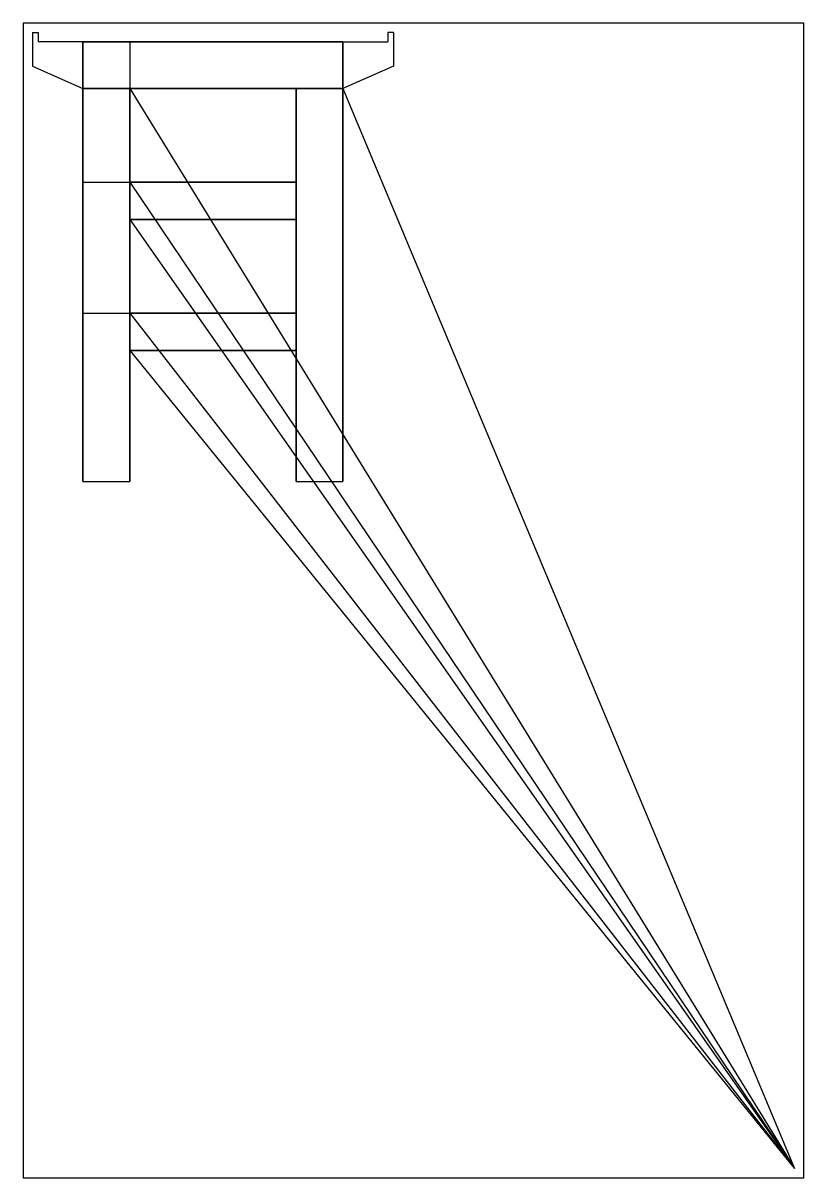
# Model space of a CAD drawing. Header units: metres. Extents: x 0 to 4175, y 0 to 6173.
import ezdxf

# ---------------------------------------------------------------- set-up
doc = ezdxf.new("R2010")
doc.units = ezdxf.units.M

msp = doc.modelspace()

# ---------------------------------------------------------------- linework, layer by layer
for p, q in [((50, 6123.1), (50, 6123.1)), ((50, 6123.1), (50, 5943.1)), ((50, 6123.1), (80, 6123.1)), ((50, 6123.1), (50, 5943.1)), ((50, 6123.1), (80, 6123.1)), ((80, 6123.1), (80, 6123.1)), ((80, 6123.1), (80, 6073.1)), ((80, 6123.1), (80, 6073.1)), ((1950, 6123.1), (1950, 6123.1)), ((1950, 6123.1), (1950, 6073.1)), ((1980, 6123.1), (1950, 6123.1)), ((1950, 6123.1), (1950, 6073.1)), ((1980, 6123.1), (1950, 6123.1)), ((1980, 6123.1), (1980, 6123.1)), ((1980, 6123.1), (1980, 5943.1)), ((1980, 6123.1), (1980, 5943.1)), ((80, 6073.1), (80, 6073.1)), ((320, 6073.1), (80, 6073.1)), ((320, 6073.1), (80, 6073.1)), ((320, 5823.1), (320, 6073.1)), ((320, 5823.1), (320, 6073.1)), ((1710, 6073.1), (1710, 5823.1)), ((1710, 6073.1), (1710, 5823.1)), ((1710, 6073.1), (1950, 6073.1)), ((1710, 6073.1), (1950, 6073.1)), ((1950, 6073.1), (1950, 6073.1)), ((50, 5943.1), (50, 5943.1)), ((50, 5943.1), (320, 5823.1)), ((50, 5943.1), (320, 5823.1)), ((1980, 5943.1), (1710, 5823.1)), ((1980, 5943.1), (1710, 5823.1)), ((1980, 5943.1), (1980, 5943.1)), ((1710, 5823.1), (320, 5823.1)), ((320, 5823.1), (1710, 5823.1)), ((320, 5823.1), (320, 5823.1)), ((1710, 5823.1), (1710, 5823.1)), ((570, 5323.1), (570, 5123.1)), ((570, 5323.1), (570, 5123.1)), ((570, 5323.1), (570, 5123.1)), ((570, 5323.1), (570, 5123.1)), ((570, 4623.1), (570, 4423.1)), ((570, 4623.1), (570, 4423.1)), ((570, 4623.1), (570, 4423.1)), ((570, 4623.1), (570, 4423.1))]:
    msp.add_line(p, q)
msp.add_lwpolyline([(0, 0), (4175.2, 0), (4175.2, 6173.1), (0, 6173.1), (0, 0)], close=True)
for points in [[(320, 6073.1), (570, 6073.1), (570, 6073.1), (320, 6073.1), (320, 5823.1), (320, 5823.1), (570, 5823.1), (4125.2, 50), (4125.2, 50), (4125.2, 50), (4125.2, 50), (4125.2, 50), (4125.2, 50), (4125.2, 50)], [(570, 6073.1), (1710, 6073.1), (1710, 6073.1), (570, 6073.1), (570, 5823.1), (1460, 5823.1), (1460, 5823.1), (570, 5823.1), (1710, 5823.1), (4125.2, 50), (4125.2, 50), (4125.2, 50), (4125.2, 50), (4125.2, 50), (4125.2, 50), (4125.2, 50), (4125.2, 50), (4125.2, 50)], [(1460, 3723.1), (1460, 5823.1), (1460, 5823.1), (1460, 3723.1), (1710, 3723.1), (1710, 6073.1), (1710, 6073.1), (1710, 3723.1), (1710, 5823.1), (4125.2, 50), (4125.2, 50), (4125.2, 50), (4125.2, 50), (4125.2, 50), (4125.2, 50), (4125.2, 50), (4125.2, 50), (4125.2, 50)], [(320, 5323.1), (320, 5823.1), (320, 5823.1), (320, 5323.1), (570, 5323.1), (570, 5823.1), (570, 5823.1), (570, 5323.1), (4125.2, 50), (4125.2, 50), (4125.2, 50), (4125.2, 50), (4125.2, 50), (4125.2, 50), (4125.2, 50), (4125.2, 50)], [(320, 4623.1), (320, 5323.1), (320, 5323.1), (320, 4623.1), (570, 4623.1), (570, 5123.1), (570, 5123.1), (570, 4623.1), (570, 5323.1), (4125.2, 50), (4125.2, 50), (4125.2, 50), (4125.2, 50), (4125.2, 50), (4125.2, 50), (4125.2, 50), (4125.2, 50), (4125.2, 50)], [(570, 5323.1), (1460, 5323.1), (1460, 5323.1), (570, 5323.1), (570, 5123.1), (1460, 5123.1), (1460, 5123.1), (570, 5123.1), (4125.2, 50), (4125.2, 50), (4125.2, 50), (4125.2, 50), (4125.2, 50), (4125.2, 50), (4125.2, 50), (4125.2, 50)], [(320, 3723.1), (320, 4623.1), (320, 4623.1), (320, 3723.1), (570, 3723.1), (570, 4423.1), (570, 4423.1), (570, 3723.1), (570, 4623.1), (4125.2, 50), (4125.2, 50), (4125.2, 50), (4125.2, 50), (4125.2, 50), (4125.2, 50), (4125.2, 50), (4125.2, 50), (4125.2, 50)], [(570, 4623.1), (1460, 4623.1), (1460, 4623.1), (570, 4623.1), (570, 4423.1), (1460, 4423.1), (1460, 4423.1), (570, 4423.1), (4125.2, 50), (4125.2, 50), (4125.2, 50), (4125.2, 50), (4125.2, 50), (4125.2, 50), (4125.2, 50), (4125.2, 50)]]:
    msp.add_lwpolyline(points)

doc.saveas('drawing.dxf')
